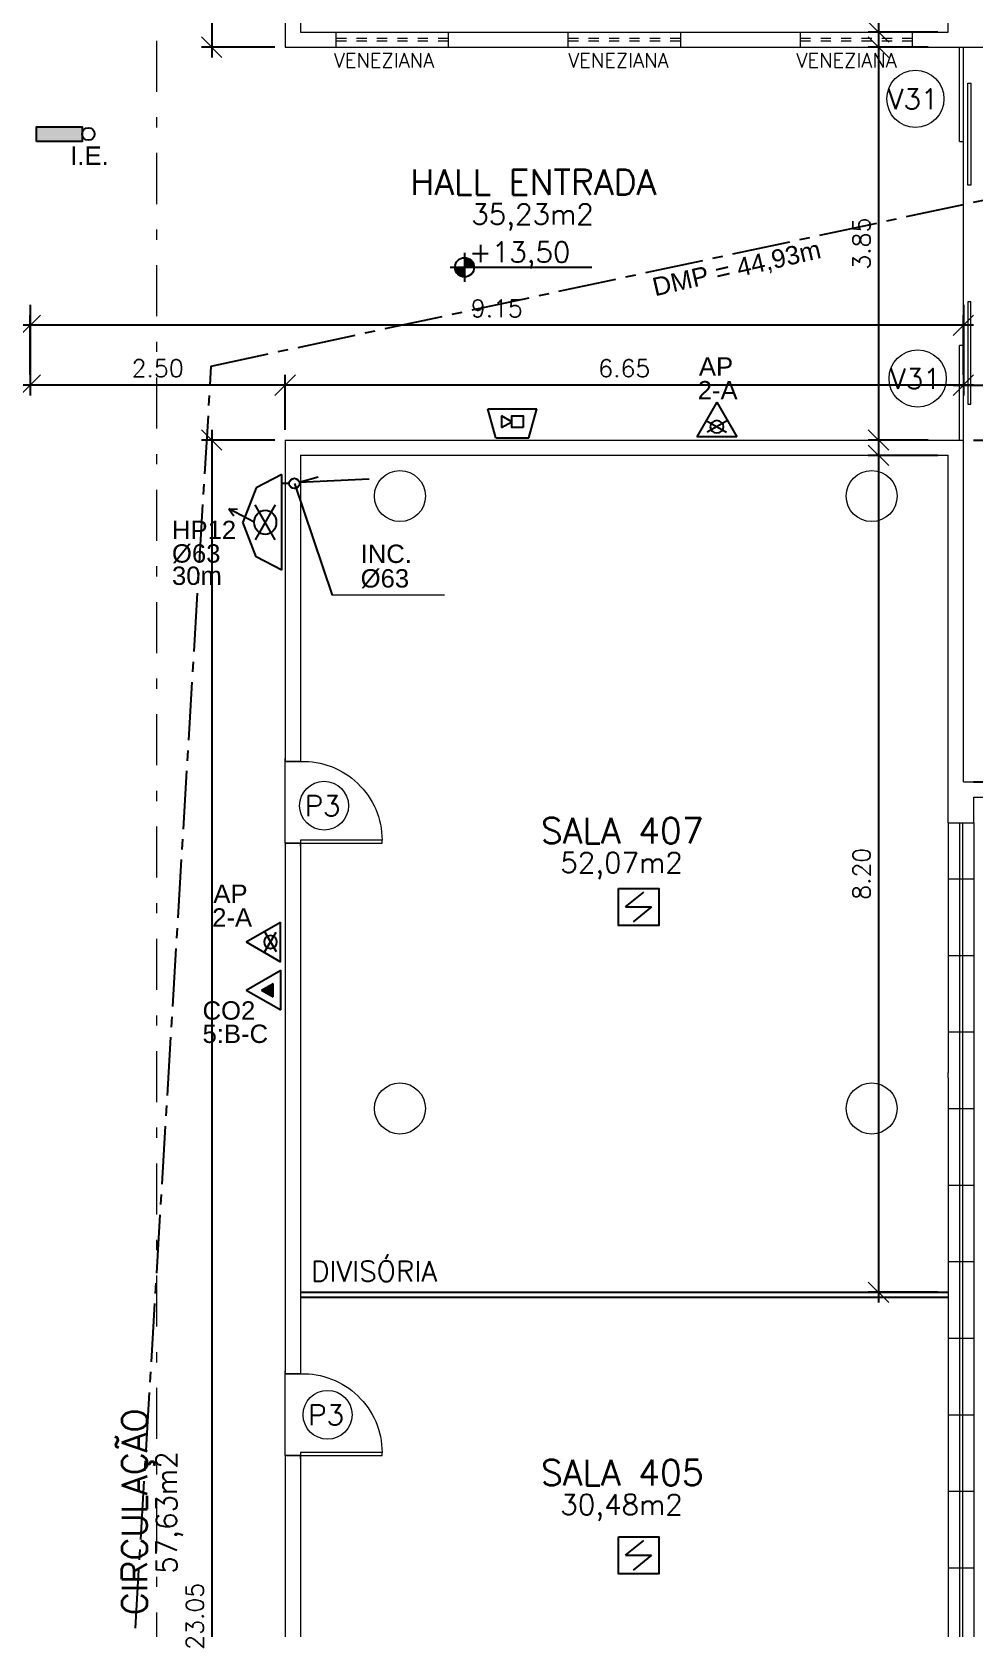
# Model space of a CAD drawing. Header units: millimetres. Extents: x 521 to 1055, y 261 to 520.
# Drawn here: x 607.08 to 616.32, y 388.16 to 403.8 of the extents above; entities that cross this region are included whole.
import ezdxf
from ezdxf.enums import TextEntityAlignment as Align

# ---------------------------------------------------------------- set-up
doc = ezdxf.new("R2010")
doc.units = ezdxf.units.MM
for name, pattern in [('CENTER2', [28.575, 19.05, -3.175, 3.175, -3.175]), ('CONTINU', [0]), ('DASHDOT', [1, 0.5, -0.25, 0, -0.25]), ('DASHDOTX2', [2, 1, -0.5, 0, -0.5]), ('DIVIDE2', [15.875, 6.35, -3.175, 0, -3.175, 0, -3.175])]:
    doc.linetypes.add(name, pattern=pattern)
doc.layers.add('0.1', color=8, linetype='Continuous', lineweight=13)
doc.layers.add('ppci', color=8, linetype='Continuous')
doc.styles.add('ROMANS', font='romans')
doc.styles.get("Standard").update_dxf_attribs({"font": 'romans.shx'})
doc.styles.add('STYLE1', font='sanss___.ttf')
doc.dimstyles.new('Fares Eng - 50', dxfattribs={"dimscale": 2, "dimtxt": 0.085, "dimasz": 0.1, "dimexe": 0.05, "dimexo": 0.05, "dimgap": 0.04, "dimtad": 1, "dimzin": 4, "dimdsep": 46, "dimtxsty": 'ROMANS', "dimblk1": 'OBLIQUE', "dimblk2": 'OBLIQUE', "dimsah": 1, "dimcen": 0.05, "dimdle": 0.05, "dimclrd": 8, "dimclre": 8, "dimclrt": 8, "dimaunit": 1, "dimadec": 0, "dimazin": 0, "dimtfac": 1, "dimtix": 1, "dimtmove": 2, "dimatfit": 0, "dimldrblk": 'OPEN90', "dimfxl": 1, "dimtolj": 1, "dimtzin": 0, "dimarcsym": 0})

# ---------------------------------------------------------------- blocks, each defined once
blk = doc.blocks.new('P80')
for points in [[(0, 0.86), (0, 0.83), (0.15, 0.83), (0.15, 0.86)], [(0, 0), (0, 0.03), (0.15, 0.03), (0.15, 0)]]:
    blk.add_lwpolyline(points)
blk.add_lwpolyline([(-0.8, 0.06), (0, 0.06), (0, 0.03), (-0.8, 0.03)], close=True)
at = {"color": 8}
blk.add_arc((-0.025, 0.056), 0.775, 88.1408, 179.6698, dxfattribs=at)
blk = doc.blocks.new('_OBLIQUE')
at = {"color": 0, "linetype": 'ByBlock'}
blk.add_line((-0.5, -0.5), (0.5, 0.5), dxfattribs=at)
blk = doc.blocks.new('*D748')
at = {"layer": '0.1', "color": 8, "linetype": 'CONTINU', "lineweight": -2, "transparency": 16777216}
for p, q in [((616.211, 401.122), (616.211, 400.234)), ((609.561, 399.896), (609.561, 400.434)), ((616.311, 400.334), (609.461, 400.334))]:
    blk.add_line(p, q, dxfattribs=at)
at = {"layer": 'DEFPOINTS', "color": 0, "linetype": 'CONTINU', "lineweight": -2, "transparency": 16777216}
for p in [(616.211, 401.222), (609.561, 400.334), (609.561, 399.796)]:
    blk.add_point(p, dxfattribs=at)
at = {"layer": '0.1', "color": 8, "linetype": 'CONTINU', "lineweight": -2, "transparency": 16777216, "xscale": 0.2, "yscale": 0.2, "zscale": 0.2, "rotation": 180}
blk.add_blockref('_OBLIQUE', (609.561, 400.334), dxfattribs=at)
at = {"layer": '0.1', "color": 8, "linetype": 'CONTINU', "lineweight": -2, "transparency": 16777216, "xscale": 0.2, "yscale": 0.2, "zscale": 0.2}
blk.add_blockref('_OBLIQUE', (616.211, 400.334), dxfattribs=at)
at = {"layer": '0.1', "color": 8, "linetype": 'CONTINU', "transparency": 16777216, "insert": (612.886, 400.499), "char_height": 0.17, "attachment_point": 5, "style": 'ROMANS'}
blk.add_mtext('\\A1;6.65', dxfattribs=at)
blk = doc.blocks.new('_Open90')
at = {"color": 0, "linetype": 'ByBlock', "lineweight": -2}
for p, q in [((0, 0), (-1, 0)), ((-0.5, 0.5), (0, 0)), ((0, 0), (-0.5, -0.5))]:
    blk.add_line(p, q, dxfattribs=at)
blk = doc.blocks.new('*D749')
at = {"layer": '0.1', "color": 8, "linetype": 'CONTINU', "lineweight": -2, "transparency": 16777216}
for p, q in [((607.061, 401.122), (607.061, 400.234)), ((609.561, 400.035), (609.561, 400.434)), ((609.661, 400.334), (606.961, 400.334))]:
    blk.add_line(p, q, dxfattribs=at)
at = {"layer": 'DEFPOINTS', "color": 0, "linetype": 'CONTINU', "lineweight": -2, "transparency": 16777216}
for p in [(607.061, 401.222), (607.061, 400.334), (609.561, 399.935)]:
    blk.add_point(p, dxfattribs=at)
at = {"layer": '0.1', "color": 8, "linetype": 'CONTINU', "lineweight": -2, "transparency": 16777216, "xscale": 0.2, "yscale": 0.2, "zscale": 0.2, "rotation": 180}
blk.add_blockref('_OBLIQUE', (607.061, 400.334), dxfattribs=at)
at = {"layer": '0.1', "color": 8, "linetype": 'CONTINU', "lineweight": -2, "transparency": 16777216, "xscale": 0.2, "yscale": 0.2, "zscale": 0.2}
blk.add_blockref('_OBLIQUE', (609.561, 400.334), dxfattribs=at)
at = {"layer": '0.1', "color": 8, "linetype": 'CONTINU', "transparency": 16777216, "insert": (608.311, 400.499), "char_height": 0.17, "attachment_point": 5, "style": 'ROMANS'}
blk.add_mtext('\\A1;2.50', dxfattribs=at)
blk = doc.blocks.new('*D750')
at = {"layer": '0.1', "color": 8, "linetype": 'CONTINU', "lineweight": -2, "transparency": 16777216}
for p, q in [((616.211, 401.122), (616.211, 400.234)), ((620.161, 401.122), (620.161, 400.234)), ((616.111, 400.334), (620.261, 400.334))]:
    blk.add_line(p, q, dxfattribs=at)
at = {"layer": 'DEFPOINTS', "color": 0, "linetype": 'CONTINU', "lineweight": -2, "transparency": 16777216}
for p in [(616.211, 401.222), (620.161, 401.222), (620.161, 400.334)]:
    blk.add_point(p, dxfattribs=at)
at = {"layer": '0.1', "color": 8, "linetype": 'CONTINU', "lineweight": -2, "transparency": 16777216, "xscale": 0.2, "yscale": 0.2, "zscale": 0.2, "rotation": 180}
blk.add_blockref('_OBLIQUE', (616.211, 400.334), dxfattribs=at)
at = {"layer": '0.1', "color": 8, "linetype": 'CONTINU', "lineweight": -2, "transparency": 16777216, "xscale": 0.2, "yscale": 0.2, "zscale": 0.2}
blk.add_blockref('_OBLIQUE', (620.161, 400.334), dxfattribs=at)
at = {"layer": '0.1', "color": 8, "linetype": 'CONTINU', "transparency": 16777216, "insert": (618.186, 400.499), "char_height": 0.17, "attachment_point": 5, "style": 'ROMANS'}
blk.add_mtext('\\A1;3.95', dxfattribs=at)
blk = doc.blocks.new('*D825')
at = {"layer": '0.1', "color": 8, "lineweight": -2, "transparency": 16777216}
for p, q in [((615.378, 407.444), (615.378, 403.694)), ((615.961, 407.344), (615.278, 407.344)), ((615.961, 403.794), (615.278, 403.794))]:
    blk.add_line(p, q, dxfattribs=at)
at = {"layer": 'DEFPOINTS', "color": 0, "lineweight": -2, "transparency": 16777216}
for p in [(616.061, 407.344), (615.378, 403.794), (616.061, 403.794)]:
    blk.add_point(p, dxfattribs=at)
at = {"layer": '0.1', "color": 8, "lineweight": -2, "transparency": 16777216, "xscale": 0.2, "yscale": 0.2, "zscale": 0.2}
for p, rotation in [((615.378, 407.344), 90), ((615.378, 403.794), 270)]:
    blk.add_blockref('_OBLIQUE', p, dxfattribs=dict(at, rotation=rotation))
at = {"layer": '0.1', "color": 8, "transparency": 16777216, "insert": (615.178, 406.022), "char_height": 0.17, "attachment_point": 5, "rotation": 90, "style": 'ROMANS'}
blk.add_mtext('\\A1;3.55', dxfattribs=at)
blk = doc.blocks.new('*D826')
at = {"layer": '0.1', "color": 8, "linetype": 'CONTINU', "lineweight": -2, "transparency": 16777216}
for p, q in [((615.378, 403.746), (615.378, 399.696)), ((615.865, 403.646), (615.278, 403.646)), ((615.865, 399.796), (615.278, 399.796))]:
    blk.add_line(p, q, dxfattribs=at)
at = {"layer": 'DEFPOINTS', "color": 0, "linetype": 'CONTINU', "lineweight": -2, "transparency": 16777216}
for p in [(615.965, 403.646), (615.378, 399.796), (615.965, 399.796)]:
    blk.add_point(p, dxfattribs=at)
at = {"layer": '0.1', "color": 8, "linetype": 'CONTINU', "lineweight": -2, "transparency": 16777216, "xscale": 0.2, "yscale": 0.2, "zscale": 0.2}
for p, rotation in [((615.378, 403.646), 90), ((615.378, 399.796), 270)]:
    blk.add_blockref('_OBLIQUE', p, dxfattribs=dict(at, rotation=rotation))
at = {"layer": '0.1', "color": 8, "linetype": 'CONTINU', "transparency": 16777216, "insert": (615.213, 401.721), "char_height": 0.17, "attachment_point": 5, "rotation": 90, "style": 'ROMANS'}
blk.add_mtext('\\A1;3.85', dxfattribs=at)
blk = doc.blocks.new('*D828')
at = {"layer": '0.1', "color": 8, "linetype": 'CONTINU', "lineweight": -2, "transparency": 16777216}
for p, q in [((607.061, 400.434), (607.061, 401.021)), ((616.211, 400.434), (616.211, 401.021)), ((616.311, 400.921), (606.961, 400.921))]:
    blk.add_line(p, q, dxfattribs=at)
at = {"layer": 'DEFPOINTS', "color": 0, "linetype": 'CONTINU', "lineweight": -2, "transparency": 16777216}
for p in [(607.061, 400.921), (607.061, 400.334), (616.211, 400.334)]:
    blk.add_point(p, dxfattribs=at)
at = {"layer": '0.1', "color": 8, "linetype": 'CONTINU', "lineweight": -2, "transparency": 16777216, "xscale": 0.2, "yscale": 0.2, "zscale": 0.2, "rotation": 180}
blk.add_blockref('_OBLIQUE', (607.061, 400.921), dxfattribs=at)
at = {"layer": '0.1', "color": 8, "linetype": 'CONTINU', "lineweight": -2, "transparency": 16777216, "xscale": 0.2, "yscale": 0.2, "zscale": 0.2}
blk.add_blockref('_OBLIQUE', (616.211, 400.921), dxfattribs=at)
at = {"layer": '0.1', "color": 8, "linetype": 'CONTINU', "transparency": 16777216, "insert": (611.636, 401.086), "char_height": 0.17, "attachment_point": 5, "style": 'ROMANS'}
blk.add_mtext('\\A1;9.15', dxfattribs=at)
blk = doc.blocks.new('ÁREA')
for p in [(0.00005, 0.00376), (0, 0)]:
    blk.add_attdef('COMPARTIMENTO', text='', height=0.0025).set_placement(p, align=Align.CENTER)
at = {"color": 1}
for p in [(-0.00005, -0.00376), (-0.0001, -0.00752)]:
    blk.add_attdef('ÁREA', text='', height=0.002, dxfattribs=at).set_placement(p, align=Align.CENTER)
blk = doc.blocks.new('*D832')
at = {"layer": '0.1', "color": 8, "linetype": 'CONTINU', "lineweight": -2, "transparency": 16777216}
for p, q in [((616.311, 399.796), (616.998, 399.796)), ((616.898, 399.896), (616.898, 396.346)), ((616.311, 396.446), (616.998, 396.446))]:
    blk.add_line(p, q, dxfattribs=at)
at = {"layer": 'DEFPOINTS', "color": 0, "linetype": 'CONTINU', "lineweight": -2, "transparency": 16777216}
for p in [(616.211, 399.796), (616.211, 396.446), (616.898, 396.446)]:
    blk.add_point(p, dxfattribs=at)
at = {"layer": '0.1', "color": 8, "linetype": 'CONTINU', "lineweight": -2, "transparency": 16777216, "xscale": 0.2, "yscale": 0.2, "zscale": 0.2}
for p, rotation in [((616.898, 399.796), 90), ((616.898, 396.446), 270)]:
    blk.add_blockref('_OBLIQUE', p, dxfattribs=dict(at, rotation=rotation))
at = {"layer": '0.1', "color": 8, "linetype": 'CONTINU', "transparency": 16777216, "insert": (616.733, 398.121), "char_height": 0.17, "attachment_point": 5, "rotation": 90, "style": 'ROMANS'}
blk.add_mtext('\\A1;3.35', dxfattribs=at)
blk = doc.blocks.new('*D834')
at = {"layer": '0.1', "color": 8, "linetype": 'CONTINU', "lineweight": -2, "transparency": 16777216}
for p, q in [((608.841, 421.846), (608.841, 403.546)), ((609.461, 421.746), (608.741, 421.746)), ((609.461, 403.646), (608.741, 403.646))]:
    blk.add_line(p, q, dxfattribs=at)
at = {"layer": 'DEFPOINTS', "color": 0, "linetype": 'CONTINU', "lineweight": -2, "transparency": 16777216}
for p in [(609.561, 421.746), (608.841, 403.646), (609.561, 403.646)]:
    blk.add_point(p, dxfattribs=at)
at = {"layer": '0.1', "color": 8, "linetype": 'CONTINU', "lineweight": -2, "transparency": 16777216, "xscale": 0.2, "yscale": 0.2, "zscale": 0.2}
for p, rotation in [((608.841, 421.746), 90), ((608.841, 403.646), 270)]:
    blk.add_blockref('_OBLIQUE', p, dxfattribs=dict(at, rotation=rotation))
at = {"layer": '0.1', "color": 8, "linetype": 'CONTINU', "transparency": 16777216, "insert": (608.676, 412.696), "char_height": 0.17, "attachment_point": 5, "rotation": 90, "style": 'ROMANS'}
blk.add_mtext('\\A1;18.10', dxfattribs=at)
blk = doc.blocks.new('*D782')
at = {"layer": '0.1', "color": 8, "linetype": 'CONTINU', "lineweight": -2, "transparency": 16777216}
for p, q in [((609.461, 399.796), (608.741, 399.796)), ((608.841, 399.896), (608.841, 376.646)), ((609.461, 376.746), (608.741, 376.746))]:
    blk.add_line(p, q, dxfattribs=at)
at = {"layer": 'DEFPOINTS', "color": 0, "linetype": 'CONTINU', "lineweight": -2, "transparency": 16777216}
for p in [(609.561, 399.796), (608.841, 376.746), (609.561, 376.746)]:
    blk.add_point(p, dxfattribs=at)
at = {"layer": '0.1', "color": 8, "linetype": 'CONTINU', "lineweight": -2, "transparency": 16777216, "xscale": 0.2, "yscale": 0.2, "zscale": 0.2}
for p, rotation in [((608.841, 399.796), 90), ((608.841, 376.746), 270)]:
    blk.add_blockref('_OBLIQUE', p, dxfattribs=dict(at, rotation=rotation))
at = {"layer": '0.1', "color": 8, "linetype": 'CONTINU', "transparency": 16777216, "insert": (608.676, 388.271), "char_height": 0.17, "attachment_point": 5, "rotation": 90, "style": 'ROMANS'}
blk.add_mtext('\\A1;23.05', dxfattribs=at)
blk = doc.blocks.new('*D1043')
at = {"layer": '0.1', "color": 8, "linetype": 'CONTINU', "lineweight": -2, "transparency": 16777216}
for p, q in [((615.961, 399.646), (615.278, 399.646)), ((615.378, 399.746), (615.378, 391.346)), ((615.961, 391.446), (615.278, 391.446))]:
    blk.add_line(p, q, dxfattribs=at)
at = {"layer": 'DEFPOINTS', "color": 0, "linetype": 'CONTINU', "lineweight": -2, "transparency": 16777216}
for p in [(616.061, 399.646), (615.378, 391.446), (616.061, 391.446)]:
    blk.add_point(p, dxfattribs=at)
at = {"layer": '0.1', "color": 8, "linetype": 'CONTINU', "lineweight": -2, "transparency": 16777216, "xscale": 0.2, "yscale": 0.2, "zscale": 0.2}
for p, rotation in [((615.378, 399.646), 90), ((615.378, 391.446), 270)]:
    blk.add_blockref('_OBLIQUE', p, dxfattribs=dict(at, rotation=rotation))
at = {"layer": '0.1', "color": 8, "linetype": 'CONTINU', "transparency": 16777216, "insert": (615.213, 395.546), "char_height": 0.17, "attachment_point": 5, "rotation": 90, "style": 'ROMANS'}
blk.add_mtext('\\A1;8.20', dxfattribs=at)

msp = doc.modelspace()

# ---------------------------------------------------------------- hatches: boundary and pattern name
at = {"layer": '0.1', "linetype": 'CONTINU', "lineweight": -2}
h = msp.add_hatch(color=8, dxfattribs=at)
h.paths.add_polyline_path([(611.41441, 401.48853, 0.41421356), (611.31998, 401.58296), (611.31998, 401.48853)])
h.paths.add_polyline_path([(611.31998, 401.48853), (611.22554, 401.48853, 0.41421356), (611.31998, 401.39409)])
at = {"layer": 'ppci'}
for points in [[(607.57063, 402.72283), (607.57063, 402.86533), (607.1221, 402.86533), (607.1221, 402.72283)], [(609.32966, 394.40708), (609.44241, 394.34198), (609.44241, 394.47218)]]:
    msp.add_hatch(color=10, dxfattribs=at).paths.add_polyline_path(points)

# ---------------------------------------------------------------- linework, layer by layer
at = {"layer": '0.1', "color": 8, "linetype": 'DASHDOTX2', "ltscale": 0.5}
msp.add_line((608.30064, 424.60892), (608.30064, 371.68747), dxfattribs=at)
at = {"layer": '0.1', "color": 7}
for p, q in [((609.56144, 405.59357), (609.56144, 403.64649)), ((609.71144, 405.59357), (609.71144, 403.79357)), ((616.06144, 403.79357), (616.06144, 405.24649)), ((609.71144, 403.79357), (616.06144, 403.79357)), ((609.56144, 403.64649), (617.13144, 403.64649)), ((609.56144, 399.79649), (616.21144, 399.79649)), ((609.56144, 399.79649), (609.56144, 396.64649)), ((616.21144, 396.44649), (616.21144, 399.79649)), ((609.71144, 399.64649), (616.06144, 399.64649)), ((609.71144, 399.64649), (609.71144, 396.64649)), ((616.06144, 396.04649), (616.06144, 399.64649)), ((609.56144, 396.64649), (609.71144, 396.64649)), ((616.21144, 396.44649), (616.66144, 396.44649)), ((616.31144, 396.29649), (616.66144, 396.29649)), ((616.31144, 396.04649), (616.31144, 396.29649)), ((616.06144, 396.04649), (616.31144, 396.04649)), ((609.56144, 395.84649), (609.56144, 390.64649)), ((609.56144, 395.84649), (609.71144, 395.84649)), ((609.71144, 395.84649), (609.71144, 390.64649)), ((609.56144, 390.64649), (609.71144, 390.64649)), ((609.56144, 389.84649), (609.71144, 389.84649)), ((609.56144, 389.84649), (609.56144, 384.64649)), ((609.71144, 389.84649), (609.71144, 384.64649))]:
    msp.add_line(p, q, dxfattribs=at)
at = {"layer": '0.1', "color": 8, "linetype": 'DASHDOT', "ltscale": 0.4}
for p, q in [((610.06144, 403.64649), (610.06144, 403.79357)), ((611.16144, 403.64649), (611.16144, 403.79357)), ((612.33644, 403.64649), (612.33644, 403.79357)), ((613.43644, 403.79357), (613.43644, 403.64649)), ((614.61144, 403.79357), (614.61144, 403.64649)), ((615.71144, 403.64649), (615.71144, 403.79357))]:
    msp.add_line(p, q, dxfattribs=at)
at = {"layer": '0.1', "color": 8, "linetype": 'DASHDOT', "ltscale": 0.2}
for p, q in [((610.06144, 403.73357), (611.16144, 403.73357)), ((610.06144, 403.70649), (611.16144, 403.70649)), ((612.33644, 403.73357), (613.43644, 403.73357)), ((612.33644, 403.70649), (613.43644, 403.70649)), ((614.61144, 403.73357), (615.71144, 403.73357)), ((614.61144, 403.70649), (615.71144, 403.70649))]:
    msp.add_line(p, q, dxfattribs=at)
at = {"layer": '0.1', "color": 8, "linetype": 'CONTINU'}
for p, q in [((616.17144, 402.72149), (616.17144, 403.64649)), ((616.21144, 402.72149), (616.21144, 403.64649)), ((616.17144, 402.72149), (616.21144, 402.72149)), ((616.21144, 400.72149), (616.21144, 402.72149)), ((616.17144, 399.79649), (616.17144, 400.72149)), ((616.21144, 400.72149), (616.17144, 400.72149)), ((616.21144, 399.79649), (616.21144, 400.72149)), ((611.1218, 398.27697), (610.02144, 398.27697)), ((609.56144, 395.84649), (609.56144, 396.64649)), ((616.06144, 396.04649), (616.06144, 393.59134)), ((616.17144, 396.04649), (616.17144, 375.39649)), ((616.20144, 396.04649), (616.20144, 375.39649)), ((616.31144, 396.04649), (616.31144, 375.39649)), ((616.06144, 395.49649), (616.31144, 395.49649)), ((616.06144, 394.74649), (616.31144, 394.74649)), ((616.06144, 393.99649), (616.31144, 393.99649)), ((616.06144, 393.54649), (616.06144, 393.59649)), ((616.06144, 393.54649), (616.06144, 387.29649)), ((616.06144, 393.24649), (616.31144, 393.24649)), ((616.06144, 392.49649), (616.31144, 392.49649)), ((616.06144, 391.74649), (616.31144, 391.74649)), ((616.06144, 390.99649), (616.31144, 390.99649)), ((609.56144, 389.84649), (609.56144, 390.64649)), ((616.06144, 390.24649), (616.31144, 390.24649)), ((616.06144, 389.49649), (616.31144, 389.49649)), ((616.06144, 388.74649), (616.31144, 388.74649))]:
    msp.add_line(p, q, dxfattribs=at)
at = {"layer": '0.1', "color": 8, "linetype": 'CONTINU', "lineweight": -2}
for p, q in [((611.31998, 401.63017), (611.31998, 401.34688)), ((611.17833, 401.48853), (612.56693, 401.48853)), ((609.65117, 399.37123), (610.02144, 398.27697)), ((609.71144, 391.44649), (616.06144, 391.44649)), ((609.71144, 391.39649), (616.06144, 391.39649))]:
    msp.add_line(p, q, dxfattribs=at)
at = {"layer": '0.1', "color": 8, "linetype": 'CONTINU'}
for points in [[(616.28282, 403.29421), (616.28282, 402.29421), (616.25282, 402.29421), (616.25282, 403.29421)], [(616.28282, 400.14877), (616.28282, 401.14877), (616.25282, 401.14877), (616.25282, 400.14877)]]:
    msp.add_lwpolyline(points, close=True, dxfattribs=at)
at = {"layer": '0.1', "color": 8}
for centre, radius in [((615.73967, 403.13942), 0.28038), ((615.76234, 400.39873), 0.28038), ((609.94252, 396.21358), 0.23964), ((609.97726, 390.24525), 0.23964)]:
    msp.add_circle(centre, radius, dxfattribs=at)
at = {"layer": '0.1', "color": 8, "linetype": 'CONTINU', "lineweight": -2}
msp.add_circle((611.31998, 401.48853), 0.09443, dxfattribs=at)
at = {"layer": '0.1', "color": 7}
for centre in [(610.68644, 399.24649), (615.31144, 399.24649), (610.68644, 393.24649), (615.31144, 393.24649)]:
    msp.add_circle(centre, 0.25, dxfattribs=at)
at = {"layer": 'ppci', "color": 10, "linetype": 'Continuous'}
for p, q in [((611.54751, 400.10068), (612.02918, 400.10068)), ((611.62779, 399.8168), (611.54751, 400.10068)), ((611.9489, 399.8168), (612.02918, 400.10068)), ((613.79382, 400.16568), (613.59882, 399.82793)), ((613.79382, 400.16568), (613.98882, 399.82793)), ((611.62779, 399.8168), (611.9489, 399.8168)), ((613.98882, 399.82793), (613.59882, 399.82793)), ((609.52762, 399.45814), (609.27666, 399.32744)), ((609.52762, 398.5216), (609.52762, 399.45814)), ((609.27666, 399.32744), (609.1453, 398.98987)), ((609.25844, 398.98987), (609.00879, 399.1228)), ((609.00879, 399.1228), (609.09416, 399.11982)), ((609.00879, 399.1228), (609.05892, 399.05364)), ((609.46471, 398.8194), (609.26781, 399.16045)), ((609.4645, 399.15996), (609.26793, 398.8195)), ((609.27666, 398.65229), (609.1453, 398.98987)), ((609.52762, 398.5216), (609.27666, 398.65229)), ((612.89886, 395.221), (613.07749, 395.36731)), ((612.89886, 395.221), (613.15217, 395.221)), ((613.15217, 395.221), (612.97354, 395.07469)), ((609.17905, 394.87822), (609.5168, 395.07322)), ((609.5168, 394.68322), (609.5168, 395.07322)), ((609.17905, 394.87822), (609.5168, 394.68322)), ((609.17966, 394.40708), (609.51741, 394.60208)), ((609.51741, 394.21208), (609.51741, 394.60208)), ((609.32966, 394.40708), (609.44241, 394.47218)), ((609.44241, 394.34198), (609.44241, 394.47218)), ((609.17966, 394.40708), (609.51741, 394.21208)), ((609.32966, 394.40708), (609.44241, 394.34198)), ((612.89886, 388.86827), (613.07749, 389.01458)), ((612.89886, 388.86827), (613.15217, 388.86827)), ((613.15217, 388.86827), (612.97354, 388.72196))]:
    msp.add_line(p, q, dxfattribs=at)
at = {"layer": 'ppci', "color": 10}
for p, q in [((611.78259, 399.97592), (611.68131, 400.03228)), ((611.68131, 400.03228), (611.68131, 399.91956)), ((611.68131, 399.91956), (611.78259, 399.97592)), ((613.69911, 399.98156), (613.88859, 399.87216)), ((613.88831, 399.98144), (613.69917, 399.87223)), ((609.69937, 399.38453), (609.88487, 399.43572)), ((609.69937, 399.38453), (610.38322, 399.415)), ((609.36318, 394.97293), (609.47257, 394.78345)), ((609.3633, 394.78373), (609.4725, 394.97288))]:
    msp.add_line(p, q, dxfattribs=at)
at = {"layer": 'ppci', "color": 12, "linetype": 'DIVIDE2', "ltscale": 0.03}
msp.add_line((609.60117, 399.37123), (609.52762, 399.37123), dxfattribs=at)
at = {"layer": 'ppci', "color": 10, "linetype": 'CENTER2', "lineweight": -2, "ltscale": 0.03}
msp.add_lwpolyline([(600.56144, 374.49649), (603.2071, 379.23694), (607.56864, 379.45558), (608.83738, 400.52147), (617.50246, 402.38245), (618.01983, 404.43977), (620.60213, 404.66988), (620.77261, 405.09649)], dxfattribs=at)
at = {"layer": 'ppci', "color": 10}
for points in [[(607.1221, 402.72283), (607.1221, 402.86533), (607.57063, 402.86533), (607.57063, 402.72283)], [(611.89538, 399.91956), (611.78259, 399.91956), (611.78259, 400.03228), (611.89538, 400.03228)]]:
    msp.add_lwpolyline(points, close=True, dxfattribs=at)
at = {"layer": 'ppci', "color": 10, "linetype": 'Continuous'}
for points in [[(612.82761, 395.40321), (613.22341, 395.40321), (613.22341, 395.03879), (612.82761, 395.03879)], [(612.82761, 389.05048), (613.22341, 389.05048), (613.22341, 388.68606), (612.82761, 388.68606)]]:
    msp.add_lwpolyline(points, close=True, dxfattribs=at)
at = {"layer": 'ppci', "color": 10}
for centre, radius in [((607.6318, 402.79408), 0.06117), ((609.65117, 399.37123), 0.05)]:
    msp.add_circle(centre, radius, dxfattribs=at)
at = {"layer": 'ppci', "color": 10, "extrusion": (0, 0, -1)}
msp.add_ellipse((613.79382, 399.92688), major_axis=(-0.06606, 0), ratio=0.90709532, dxfattribs=at)
at = {"layer": 'ppci', "color": 10, "linetype": 'Continuous'}
msp.add_ellipse((609.3663, 398.98987), major_axis=(0, -0.1189), ratio=0.90709532, dxfattribs=at)
at = {"layer": 'ppci', "color": 10}
msp.add_ellipse((609.41786, 394.87822), major_axis=(0, 0.06606), ratio=0.90709532, dxfattribs=at)

# ---------------------------------------------------------------- block references
at = {"layer": '0.1', "color": 8}
ref = msp.add_blockref('ÁREA', (611.9928, 402.19751), dxfattribs=dict(at, xscale=133.3333333333333, yscale=133.3333333333333, zscale=133.3333333333333))
ref.add_attrib('COMPARTIMENTO', 'HALL ENTRADA', dxfattribs={"layer": '0', "color": 3, "height": 0.25}).set_placement((611.9928, 402.19751), align=Align.CENTER)
ref.add_attrib('ÁREA', '35,23m2', dxfattribs={"layer": '0', "color": 1, "height": 0.2}).set_placement((611.98617, 401.90955), align=Align.CENTER)
at = {"layer": '0.1', "color": 8, "xscale": -1}
for p in [(609.71144, 395.81649), (609.71144, 389.81649)]:
    msp.add_blockref('P80', p, dxfattribs=at)
at = {"layer": '0.1', "color": 8}
ref = msp.add_blockref('ÁREA', (612.86569, 395.84398), dxfattribs=dict(at, xscale=133.3333333333333, yscale=133.3333333333333, zscale=133.3333333333333))
ref.add_attrib('COMPARTIMENTO', 'SALA 407', dxfattribs={"layer": '0', "color": 3, "height": 0.25}).set_placement((612.86569, 395.84398), align=Align.CENTER)
ref.add_attrib('ÁREA', '52,07m2', dxfattribs={"layer": '0', "color": 1, "height": 0.2}).set_placement((612.85906, 395.55603), align=Align.CENTER)
ref = msp.add_blockref('ÁREA', (608.20963, 389.29474), dxfattribs=dict(at, xscale=133.3333333333333, yscale=133.3333333333333, zscale=133.3333333333333, rotation=90))
ref.add_attrib('COMPARTIMENTO', 'CIRCULAÇÃO', dxfattribs={"layer": '0', "color": 3, "height": 0.25, "rotation": 90}).set_placement((608.20963, 389.29474), align=Align.CENTER)
ref.add_attrib('ÁREA', '57,63m2', dxfattribs={"layer": '0', "color": 1, "height": 0.2, "rotation": 90}).set_placement((608.49759, 389.28811), align=Align.CENTER)
ref = msp.add_blockref('ÁREA', (612.86569, 389.55381), dxfattribs=dict(at, xscale=133.3333333333333, yscale=133.3333333333333, zscale=133.3333333333333))
ref.add_attrib('COMPARTIMENTO', 'SALA 405', dxfattribs={"layer": '0', "color": 3, "height": 0.25}).set_placement((612.86569, 389.55381), align=Align.CENTER)
ref.add_attrib('ÁREA', '30,48m2', dxfattribs={"layer": '0', "color": 1, "height": 0.2}).set_placement((612.85906, 389.26586), align=Align.CENTER)

# ---------------------------------------------------------------- texts
for s, height, p in [('VENEZIANA', 0.14, (610.03749, 403.44743)), ('VENEZIANA', 0.14, (612.33554, 403.44743)), ('VENEZIANA', 0.14, (614.57289, 403.44743)), ('V31', 0.2, (615.46888, 403.03791)), ('+13,50', 0.2, (611.36383, 401.53755)), ('V31', 0.2, (615.49155, 400.29722)), ('P3', 0.2, (609.75191, 396.11207)), ('DIVISÓRIA', 0.2, (609.81506, 391.55201)), ('P3', 0.2, (609.78665, 390.14374))]:
    msp.add_text(s, height=height, dxfattribs=at).set_placement(p)
at = {"layer": 'ppci', "color": 10, "style": 'STYLE1'}
for s, p in [('I.E.', (607.45374, 402.49249)), ('AP', (613.61765, 400.4269)), ('2-A', (613.60602, 400.19467)), ('HP12', (608.45156, 398.82531)), ('Ø63', (608.45156, 398.59503)), ('INC.', (610.30123, 398.5917)), ('30m', (608.45156, 398.37658)), ('Ø63', (610.30123, 398.35091)), ('AP', (608.8574, 395.26088)), ('2-A', (608.84576, 395.02865)), ('CO2', (608.75123, 394.11692)), ('5:B-C', (608.75123, 393.88856))]:
    msp.add_text(s, height=0.18, dxfattribs=at).set_placement(p)
msp.add_text('DMP = 44,93m', height=0.18, rotation=13.003899, dxfattribs=at).set_placement((613.18682, 401.20374))

# ---------------------------------------------------------------- dimensions: what is measured, and where the dimension line sits
at = {"layer": '0.1', "color": 8, "linetype": 'CONTINU'}
for base, p1, p2, picture, middle in [((608.84147, 403.64649), (609.56144, 421.74649), (609.56144, 403.64649), '*D834', (608.67647, 412.69649)), ((615.37753, 399.79649), (615.96455, 403.64649), (615.96455, 399.79649), '*D826', (615.21253, 401.72149)), ((608.84147, 376.74649), (609.56144, 399.79649), (609.56144, 376.74649), '*D782', (608.67647, 388.27149)), ((616.89806, 396.44649), (616.21144, 399.79649), (616.21144, 396.44649), '*D832', (616.73306, 398.12149)), ((615.37753, 391.44649), (616.06144, 399.64649), (616.06144, 391.44649), '*D1043', (615.21253, 395.54649))]:
    dim = msp.add_linear_dim(base=base, p1=p1, p2=p2, angle=90, dimstyle='Fares Eng - 50', dxfattribs=at)
    dim.commit()
    dim.dimension.update_dxf_attribs({"geometry": picture, "text_midpoint": middle})
at = {"layer": '0.1', "color": 7}
dim = msp.add_linear_dim(base=(615.37753, 403.79357), p1=(616.06144, 407.34357), p2=(616.06144, 403.79357), angle=90, dimstyle='Fares Eng - 50', dxfattribs=at)
dim.commit()
dim.dimension.update_dxf_attribs({"geometry": '*D825', "text_midpoint": (615.17753, 406.02242), "dimtype": 160})
at = {"layer": '0.1', "color": 8, "linetype": 'CONTINU'}
for base, p1, p2, picture, middle in [((607.06144, 400.33443), (609.56144, 399.93472), (607.06144, 401.22239), '*D749', (608.31144, 400.49943)), ((607.06144, 400.92149), (616.21144, 400.33443), (607.06144, 400.33443), '*D828', (611.63644, 401.08649)), ((609.56144, 400.33443), (616.21144, 401.22239), (609.56144, 399.79649), '*D748', (612.88644, 400.49943)), ((620.16144, 400.33443), (616.21144, 401.22239), (620.16144, 401.22239), '*D750', (618.18644, 400.49943))]:
    dim = msp.add_linear_dim(base=base, p1=p1, p2=p2, dimstyle='Fares Eng - 50', dxfattribs=at)
    dim.commit()
    dim.dimension.update_dxf_attribs({"geometry": picture, "text_midpoint": middle})

doc.saveas('drawing.dxf')
